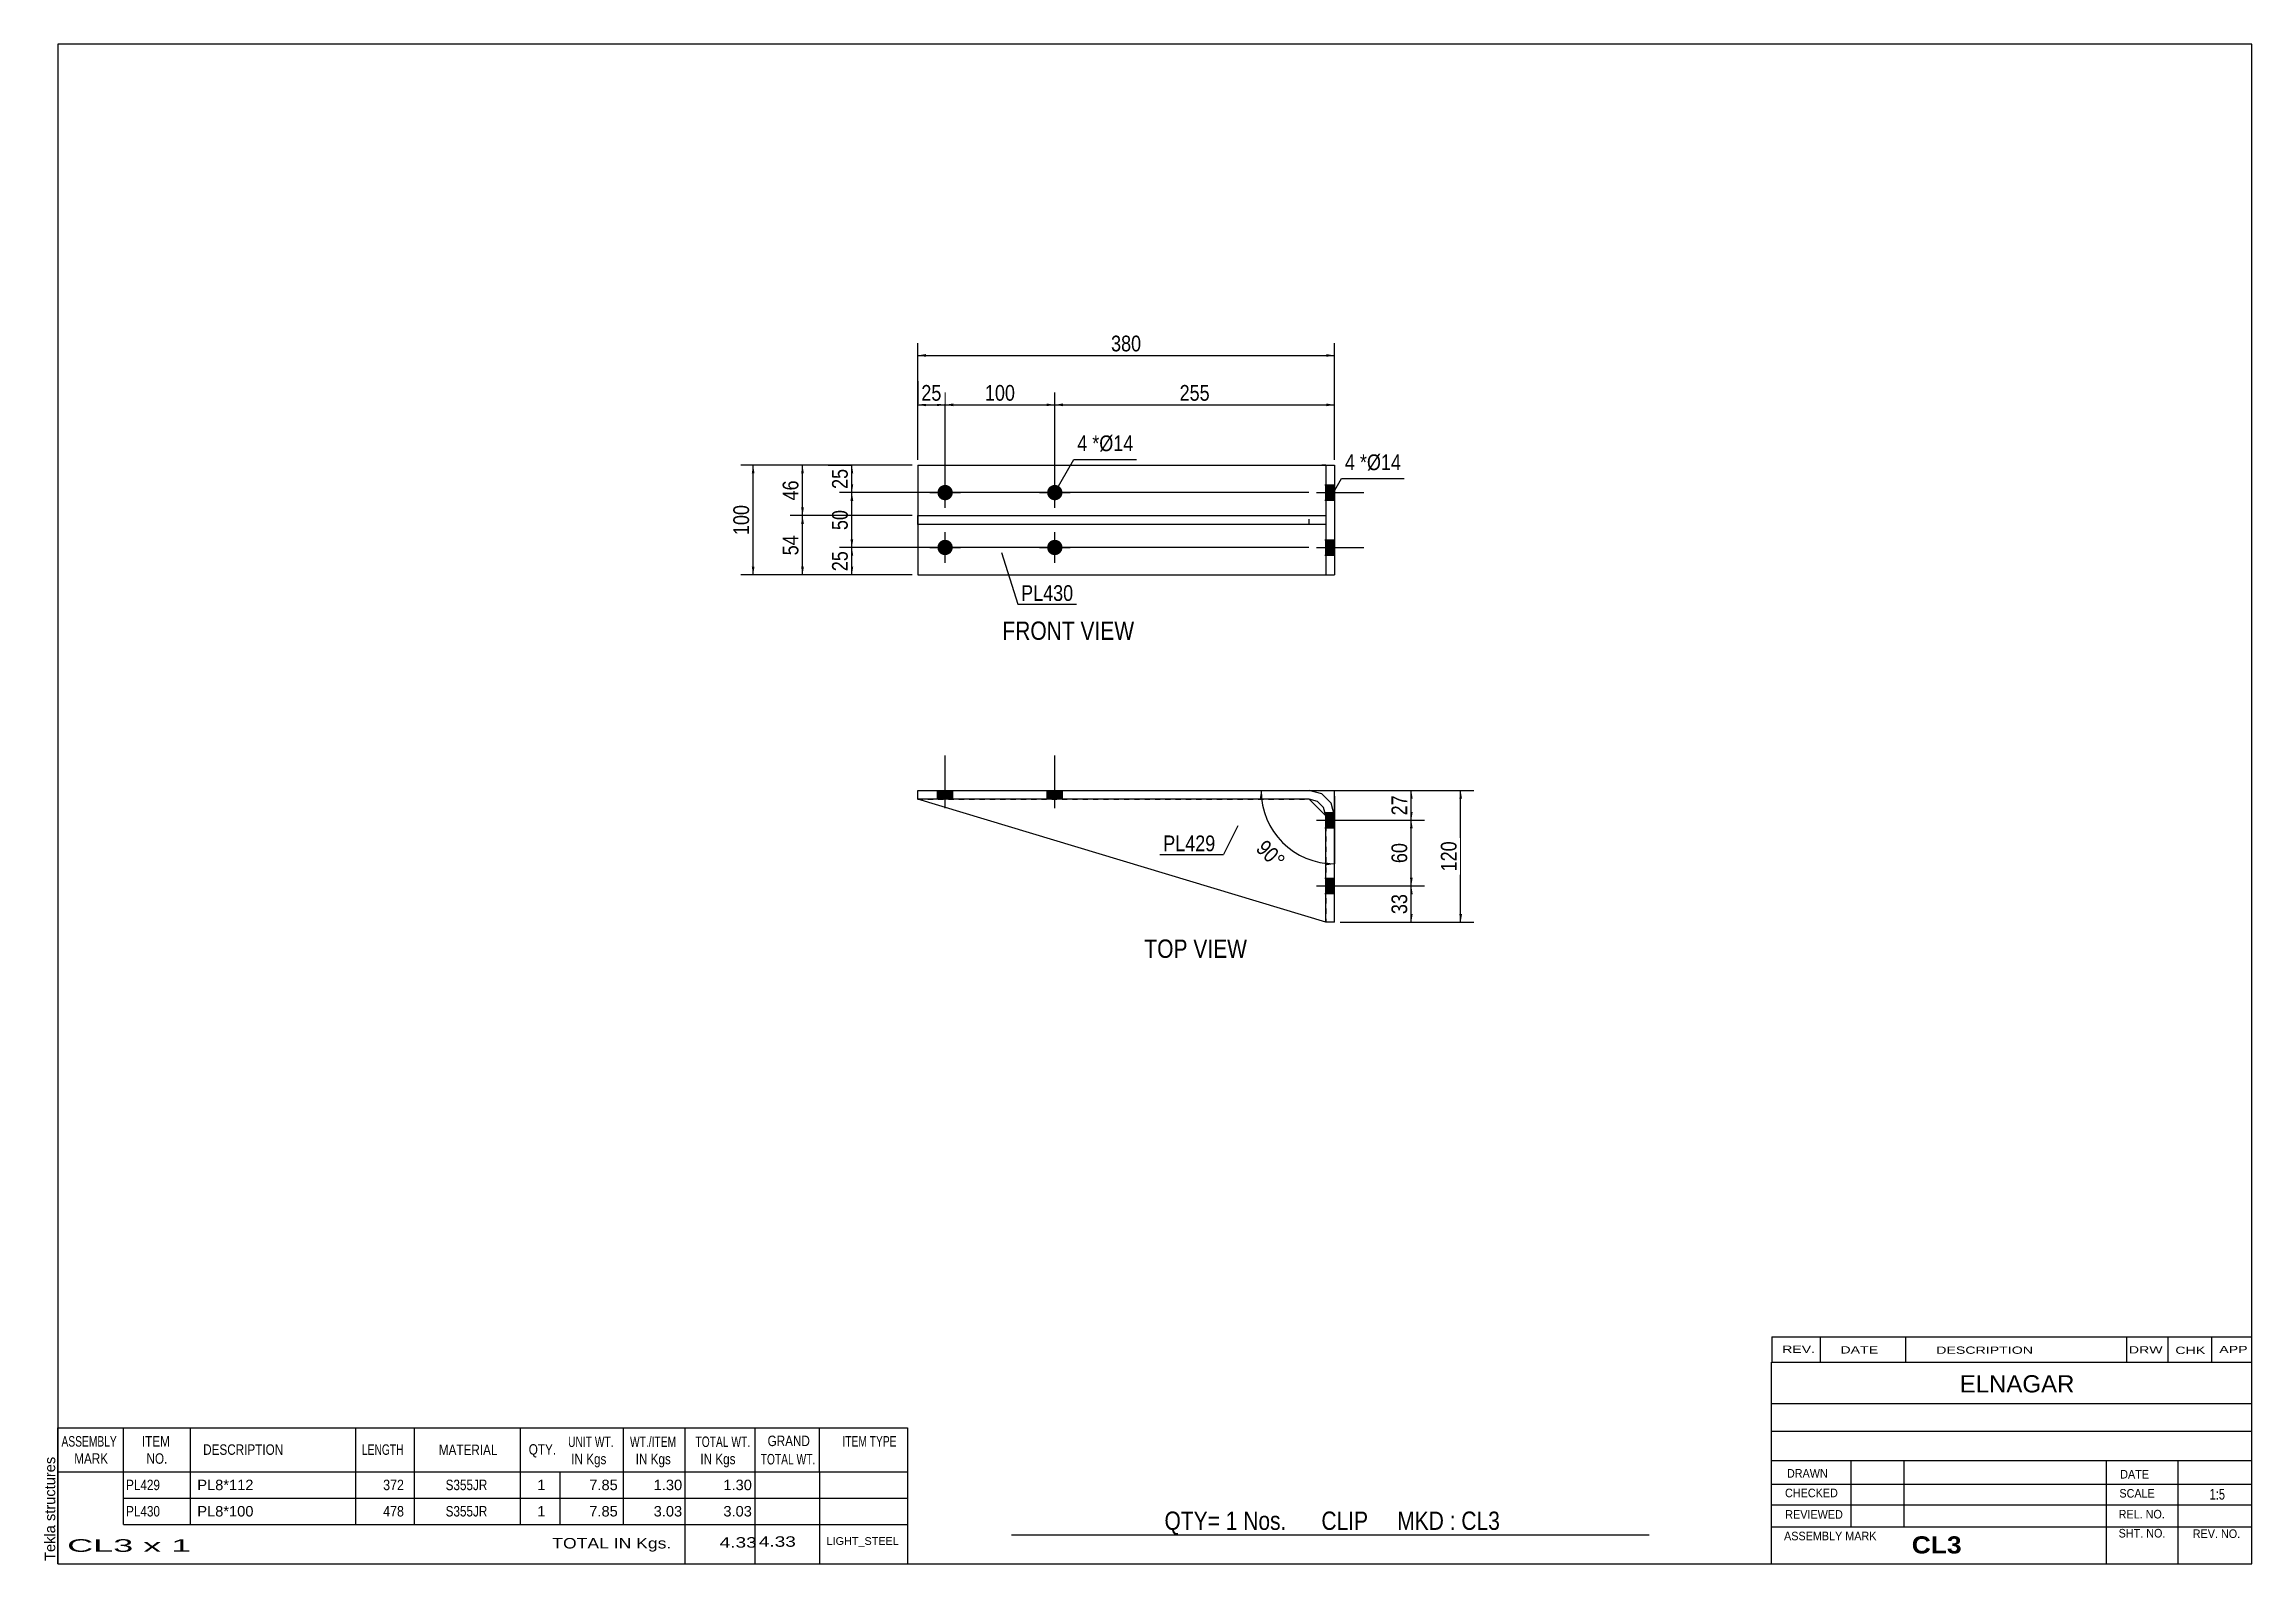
# Model space of a CAD drawing. Header units: millimetres. Extents: x 2 to 405, y 5 to 282.
import ezdxf

# ---------------------------------------------------------------- set-up
doc = ezdxf.new("R2010")
doc.units = ezdxf.units.MM
doc.linetypes.add('DXK_LINE_DOT1', pattern=[1.8814, 0.9407, -0.9407])
doc.styles.add('Arial', font='ARIAL.TTF', dxfattribs={"height": 0.2})
doc.styles.add('Arial Bold', font='ARIALBD.TTF', dxfattribs={"height": 0.2})
doc.styles.add('Arial Narrow', font='ARIALN.TTF', dxfattribs={"height": 0.2})

# ---------------------------------------------------------------- blocks, each defined once
blk = doc.blocks.new('Unknown-627397459-1600')
at = {"color": 5, "linetype": 'Continuous'}
for p, q in [((405, 282), (5, 282)), ((5, 282), (5, 5)), ((405, 5), (405, 282)), ((5, 5), (405, 5))]:
    blk.add_line(p, q, dxfattribs=at)
at = {"color": 174, "linetype": 'Continuous', "style": 'Arial'}
blk.add_text('Tekla structures', height=1.9102, rotation=90, dxfattribs=at).set_placement((4.5, 5.5))
blk = doc.blocks.new('Unknown-627397459-11 - 1218')
at = {"color": 0, "linetype": 'Continuous'}
blk.add_wipeout([(201.27, 173.41), (201.27, 176.91), (177.2, 176.91), (177.2, 173.41)], dxfattribs=at)
at = {"color": 96, "linetype": 'Continuous', "style": 'Arial Narrow'}
blk.add_text('FRONT VIEW', height=3.34, dxfattribs=at).set_placement((177.2, 173.41))
blk = doc.blocks.new('Unknown-627397459-12 - 1240')
at = {"color": 0, "linetype": 'Continuous'}
blk.add_wipeout([(221.82, 115.44), (221.82, 118.94), (203.08, 118.94), (203.08, 115.44)], dxfattribs=at)
at = {"color": 96, "linetype": 'Continuous', "style": 'Arial Narrow'}
blk.add_text('TOP VIEW', height=3.34, dxfattribs=at).set_placement((203.08, 115.44))
blk = doc.blocks.new('Part-627397459-1234 - 1218')
at = {"color": 2, "linetype": 'Continuous'}
for p, q in [((161.75, 194.45), (161.75, 196.05)), ((161.75, 196.05), (236.15, 196.05)), ((236.15, 194.45), (161.75, 194.45)), ((236.15, 196.05), (236.15, 194.45))]:
    blk.add_line(p, q, dxfattribs=at)
at = {"color": 7, "linetype": 'DXK_LINE_DOT1'}
blk.add_line((233.15, 194.45), (233.15, 196.05), dxfattribs=at)
blk = doc.blocks.new('Part-627397459-1235 - 1218')
at = {"color": 2, "linetype": 'Continuous'}
for p, q in [((161.75, 205.25), (161.75, 185.25)), ((161.75, 205.25), (233.15, 205.25)), ((233.15, 205.25), (236.15, 205.25)), ((236.15, 205.25), (236.15, 185.25)), ((236.15, 205.25), (237.75, 205.25)), ((237.75, 205.25), (237.75, 185.25)), ((161.75, 185.25), (237.75, 185.25))]:
    blk.add_line(p, q, dxfattribs=at)
at = {"color": 7, "linetype": 'DXK_LINE_DOT1'}
blk.add_line((236.15, 205.25), (235.45, 205.25), dxfattribs=at)
blk = doc.blocks.new('Bolt-627397459-1236 - 1218')
at = {"linetype": 'Continuous'}
for points in [[(235.99, 201.65), (235.99, 198.85), (237.75, 198.85), (237.75, 201.65)], [(235.99, 201.65), (235.99, 198.85), (237.75, 198.85), (237.75, 201.65)], [(235.99, 191.65), (235.99, 188.85), (237.75, 188.85), (237.75, 191.65)], [(235.99, 191.65), (235.99, 188.85), (237.75, 188.85), (237.75, 191.65)]]:
    blk.add_hatch(color=3, dxfattribs=at).paths.add_polyline_path(points)
at = {"color": 3, "linetype": 'Continuous'}
for p, q in [((235.99, 201.65), (237.75, 201.65)), ((235.99, 201.65), (237.75, 201.65)), ((234.47, 200.25), (243.07, 200.25)), ((234.47, 200.25), (243.07, 200.25)), ((235.99, 198.85), (237.75, 198.85)), ((235.99, 198.85), (237.75, 198.85)), ((234.47, 190.25), (243.07, 190.25)), ((234.47, 190.25), (243.07, 190.25)), ((235.99, 191.65), (237.75, 191.65)), ((235.99, 191.65), (237.75, 191.65)), ((235.99, 188.85), (237.75, 188.85)), ((235.99, 188.85), (237.75, 188.85))]:
    blk.add_line(p, q, dxfattribs=at)
blk = doc.blocks.new('Bolt-627397459-1237 - 1218')
at = {"linetype": 'Continuous'}
for points in [[(166.75, 201.65, -1), (166.75, 198.85, -1)], [(186.75, 201.65, -1), (186.75, 198.85, -1)], [(166.75, 191.65, -1), (166.75, 188.85, -1)], [(186.75, 191.65, -1), (186.75, 188.85, -1)]]:
    blk.add_hatch(color=3, dxfattribs=at).paths.add_polyline_path(points)
at = {"color": 3, "linetype": 'Continuous'}
for p, q in [((166.75, 197.45), (166.75, 203.05)), ((186.75, 197.45), (186.75, 203.05)), ((163.95, 200.25), (169.55, 200.25)), ((183.95, 200.25), (189.55, 200.25)), ((163.95, 190.25), (169.55, 190.25)), ((166.75, 187.45), (166.75, 193.05)), ((183.95, 190.25), (189.55, 190.25)), ((186.75, 187.45), (186.75, 193.05))]:
    blk.add_line(p, q, dxfattribs=at)
blk = doc.blocks.new('Part-627397459-1241 - 1240')
at = {"color": 2, "linetype": 'Continuous'}
for p, q in [((236.15, 121.94), (161.75, 144.34)), ((233.15, 144.34), (236.15, 141.34))]:
    blk.add_line(p, q, dxfattribs=at)
at = {"color": 7, "linetype": 'DXK_LINE_DOT1'}
for p, q in [((161.75, 144.34), (233.15, 144.34)), ((236.15, 141.34), (236.15, 121.94))]:
    blk.add_line(p, q, dxfattribs=at)
blk = doc.blocks.new('Part-627397459-1242 - 1240')
at = {"color": 2, "linetype": 'Continuous'}
for p, q in [((161.75, 144.34), (161.75, 145.94)), ((161.75, 145.94), (233.15, 145.94)), ((235.45, 145.32), (233.15, 145.94)), ((237.13, 143.64), (235.45, 145.32)), ((233.15, 144.34), (161.75, 144.34)), ((234.65, 143.94), (233.15, 144.34)), ((235.75, 142.84), (234.65, 143.94)), ((236.15, 141.34), (235.75, 142.84)), ((236.15, 121.94), (236.15, 141.34)), ((237.75, 141.34), (237.13, 143.64)), ((237.75, 121.94), (237.75, 141.34)), ((237.75, 121.94), (236.15, 121.94))]:
    blk.add_line(p, q, dxfattribs=at)
blk = doc.blocks.new('Bolt-627397459-1243 - 1240')
at = {"linetype": 'Continuous'}
for points in [[(237.75, 139.14), (237.75, 141.94), (235.99, 141.94), (235.99, 139.14)], [(237.75, 139.14), (237.75, 141.94), (235.99, 141.94), (235.99, 139.14)], [(237.75, 127.14), (237.75, 129.94), (235.99, 129.94), (235.99, 127.14)], [(237.75, 127.14), (237.75, 129.94), (235.99, 129.94), (235.99, 127.14)]]:
    blk.add_hatch(color=3, dxfattribs=at).paths.add_polyline_path(points)
at = {"color": 3, "linetype": 'Continuous'}
for p, q in [((235.99, 141.94), (237.75, 141.94)), ((235.99, 141.94), (237.75, 141.94)), ((234.47, 140.54), (243.07, 140.54)), ((234.47, 140.54), (243.07, 140.54)), ((235.99, 139.14), (237.75, 139.14)), ((235.99, 139.14), (237.75, 139.14)), ((235.99, 129.94), (237.75, 129.94)), ((235.99, 129.94), (237.75, 129.94)), ((234.47, 128.54), (243.07, 128.54)), ((234.47, 128.54), (243.07, 128.54)), ((235.99, 127.14), (237.75, 127.14)), ((235.99, 127.14), (237.75, 127.14))]:
    blk.add_line(p, q, dxfattribs=at)
blk = doc.blocks.new('Bolt-627397459-1244 - 1240')
at = {"linetype": 'Continuous'}
for points in [[(168.15, 145.94), (165.35, 145.94), (165.35, 144.34), (168.15, 144.34)], [(168.15, 145.94), (165.35, 145.94), (165.35, 144.34), (168.15, 144.34)], [(188.15, 145.94), (185.35, 145.94), (185.35, 144.34), (188.15, 144.34)], [(188.15, 145.94), (185.35, 145.94), (185.35, 144.34), (188.15, 144.34)]]:
    blk.add_hatch(color=3, dxfattribs=at).paths.add_polyline_path(points)
at = {"color": 3, "linetype": 'Continuous'}
for p, q in [((166.75, 142.74), (166.75, 152.34)), ((166.75, 142.74), (166.75, 152.34)), ((186.75, 142.74), (186.75, 152.34)), ((186.75, 142.74), (186.75, 152.34)), ((165.35, 144.34), (165.35, 145.94)), ((165.35, 144.34), (165.35, 145.94)), ((168.15, 144.34), (168.15, 145.94)), ((168.15, 144.34), (168.15, 145.94)), ((185.35, 144.34), (185.35, 145.94)), ((185.35, 144.34), (185.35, 145.94)), ((188.15, 144.34), (188.15, 145.94)), ((188.15, 144.34), (188.15, 145.94))]:
    blk.add_line(p, q, dxfattribs=at)
blk = doc.blocks.new('StraightDimension-627397459-1247 - 1218')
at = {"linetype": 'Continuous'}
for points in [[(149.5, 203.75), (149.75, 205.25), (150, 203.75)], [(150, 201.75), (149.75, 200.25), (149.5, 201.75)]]:
    blk.add_hatch(color=7, dxfattribs=at).paths.add_polyline_path(points)
at = {"color": 7, "linetype": 'Continuous'}
for p, q in [((160.75, 205.25), (147.5, 205.25)), ((149.75, 200.25), (149.75, 205.25)), ((233.05, 200.25), (147.5, 200.25))]:
    blk.add_line(p, q, dxfattribs=at)
at = {"color": 0}
blk.add_wipeout([(149.6, 205.18), (145.4, 205.18), (145.4, 200.32), (149.6, 200.32)], dxfattribs=at)
at = {"color": 3, "style": 'Arial Narrow'}
blk.add_text('25', height=2.863, rotation=90.0002, dxfattribs=at).set_placement((149, 200.92))
blk = doc.blocks.new('StraightDimension-627397459-1248 - 1218')
at = {"linetype": 'Continuous'}
for points in [[(149.5, 198.75), (149.75, 200.25), (150, 198.75)], [(150, 191.75), (149.75, 190.25), (149.5, 191.75)]]:
    blk.add_hatch(color=7, dxfattribs=at).paths.add_polyline_path(points)
at = {"color": 7, "linetype": 'Continuous'}
for p, q in [((233.05, 200.25), (147.5, 200.25)), ((149.75, 190.25), (149.75, 200.25)), ((233.05, 190.25), (147.5, 190.25))]:
    blk.add_line(p, q, dxfattribs=at)
at = {"color": 0}
blk.add_wipeout([(149.6, 197.68), (145.4, 197.68), (145.4, 192.82), (149.6, 192.82)], dxfattribs=at)
at = {"color": 3, "style": 'Arial Narrow'}
blk.add_text('50', height=2.863, rotation=90.0002, dxfattribs=at).set_placement((149, 193.42))
blk = doc.blocks.new('StraightDimension-627397459-1249 - 1218')
at = {"linetype": 'Continuous'}
for points in [[(149.5, 188.75), (149.75, 190.25), (150, 188.75)], [(150, 186.75), (149.75, 185.25), (149.5, 186.75)]]:
    blk.add_hatch(color=7, dxfattribs=at).paths.add_polyline_path(points)
at = {"color": 7, "linetype": 'Continuous'}
for p, q in [((233.05, 190.25), (147.5, 190.25)), ((149.75, 185.25), (149.75, 190.25)), ((160.75, 185.25), (147.5, 185.25))]:
    blk.add_line(p, q, dxfattribs=at)
at = {"color": 0}
blk.add_wipeout([(149.6, 190.18), (145.4, 190.18), (145.4, 185.32), (149.6, 185.32)], dxfattribs=at)
at = {"color": 3, "style": 'Arial Narrow'}
blk.add_text('25', height=2.863, rotation=90.0002, dxfattribs=at).set_placement((149, 185.92))
blk = doc.blocks.new('StraightDimension-627397459-1262 - 1218')
at = {"linetype": 'Continuous'}
for points in [[(140.5, 203.75), (140.75, 205.25), (141, 203.75)], [(141, 197.55), (140.75, 196.05), (140.5, 197.55)]]:
    blk.add_hatch(color=7, dxfattribs=at).paths.add_polyline_path(points)
at = {"color": 7, "linetype": 'Continuous'}
for p, q in [((160.75, 205.25), (138.5, 205.25)), ((140.75, 196.05), (140.75, 205.25)), ((160.75, 196.05), (138.5, 196.05))]:
    blk.add_line(p, q, dxfattribs=at)
at = {"color": 0}
blk.add_wipeout([(140.6, 203.08), (136.4, 203.08), (136.4, 198.22), (140.6, 198.22)], dxfattribs=at)
at = {"color": 3, "style": 'Arial Narrow'}
blk.add_text('46', height=2.863, rotation=90.0002, dxfattribs=at).set_placement((140, 198.82))
blk = doc.blocks.new('StraightDimension-627397459-1263 - 1218')
at = {"linetype": 'Continuous'}
for points in [[(140.5, 194.55), (140.75, 196.05), (141, 194.55)], [(141, 186.75), (140.75, 185.25), (140.5, 186.75)]]:
    blk.add_hatch(color=7, dxfattribs=at).paths.add_polyline_path(points)
at = {"color": 7, "linetype": 'Continuous'}
for p, q in [((160.75, 196.05), (138.5, 196.05)), ((140.75, 185.25), (140.75, 196.05)), ((160.75, 185.25), (138.5, 185.25))]:
    blk.add_line(p, q, dxfattribs=at)
at = {"color": 0}
blk.add_wipeout([(140.6, 193.08), (136.4, 193.08), (136.4, 188.22), (140.6, 188.22)], dxfattribs=at)
at = {"color": 3, "style": 'Arial Narrow'}
blk.add_text('54', height=2.863, rotation=90.0002, dxfattribs=at).set_placement((140, 188.82))
blk = doc.blocks.new('StraightDimension-627397459-1270 - 1218')
at = {"linetype": 'Continuous'}
for points in [[(131.5, 203.75), (131.75, 205.25), (132, 203.75)], [(132, 186.75), (131.75, 185.25), (131.5, 186.75)]]:
    blk.add_hatch(color=7, dxfattribs=at).paths.add_polyline_path(points)
at = {"color": 7, "linetype": 'Continuous'}
for p, q in [((160.75, 205.25), (129.5, 205.25)), ((131.75, 185.25), (131.75, 205.25)), ((160.75, 185.25), (129.5, 185.25))]:
    blk.add_line(p, q, dxfattribs=at)
at = {"color": 0}
blk.add_wipeout([(131.6, 198.59), (127.4, 198.59), (127.4, 191.91), (131.6, 191.91)], dxfattribs=at)
at = {"color": 3, "style": 'Arial Narrow'}
blk.add_text('100', height=2.863, rotation=90.0002, dxfattribs=at).set_placement((131, 192.51))
blk = doc.blocks.new('StraightDimension-627397459-1274 - 1218')
at = {"linetype": 'Continuous'}
for points in [[(188.25, 216), (186.75, 216.25), (188.25, 216.5)], [(236.25, 216.5), (237.75, 216.25), (236.25, 216)]]:
    blk.add_hatch(color=7, dxfattribs=at).paths.add_polyline_path(points)
at = {"color": 7, "linetype": 'Continuous'}
for p, q in [((186.75, 201.25), (186.75, 218.5)), ((237.75, 206.25), (237.75, 218.5)), ((186.75, 216.25), (237.75, 216.25))]:
    blk.add_line(p, q, dxfattribs=at)
at = {"color": 0}
blk.add_wipeout([(215.59, 216.4), (215.59, 220.6), (208.91, 220.6), (208.91, 216.4)], dxfattribs=at)
at = {"color": 3, "style": 'Arial Narrow'}
blk.add_text('255', height=2.863, dxfattribs=at).set_placement((209.51, 217))
blk = doc.blocks.new('StraightDimension-627397459-1275 - 1218')
at = {"linetype": 'Continuous'}
for points in [[(168.25, 216), (166.75, 216.25), (168.25, 216.5)], [(185.25, 216.5), (186.75, 216.25), (185.25, 216)]]:
    blk.add_hatch(color=7, dxfattribs=at).paths.add_polyline_path(points)
at = {"color": 7, "linetype": 'Continuous'}
for p, q in [((166.75, 201.25), (166.75, 218.5)), ((186.75, 201.25), (186.75, 218.5)), ((166.75, 216.25), (186.75, 216.25))]:
    blk.add_line(p, q, dxfattribs=at)
at = {"color": 0}
blk.add_wipeout([(180.09, 216.4), (180.09, 220.6), (173.41, 220.6), (173.41, 216.4)], dxfattribs=at)
at = {"color": 3, "style": 'Arial Narrow'}
blk.add_text('100', height=2.863, dxfattribs=at).set_placement((174.01, 217))
blk = doc.blocks.new('StraightDimension-627397459-1276 - 1218')
at = {"linetype": 'Continuous'}
for points in [[(163.25, 216), (161.75, 216.25), (163.25, 216.5)], [(165.25, 216.5), (166.75, 216.25), (165.25, 216)]]:
    blk.add_hatch(color=7, dxfattribs=at).paths.add_polyline_path(points)
at = {"color": 7, "linetype": 'Continuous'}
for p, q in [((161.75, 206.25), (161.75, 218.5)), ((166.75, 201.25), (166.75, 218.5)), ((161.75, 216.25), (166.75, 216.25))]:
    blk.add_line(p, q, dxfattribs=at)
at = {"color": 0}
blk.add_wipeout([(166.68, 216.4), (166.68, 220.6), (161.82, 220.6), (161.82, 216.4)], dxfattribs=at)
at = {"color": 3, "style": 'Arial Narrow'}
blk.add_text('25', height=2.863, dxfattribs=at).set_placement((162.42, 217))
blk = doc.blocks.new('StraightDimension-627397459-1288 - 1218')
at = {"linetype": 'Continuous'}
for points in [[(163.25, 225), (161.75, 225.25), (163.25, 225.5)], [(236.25, 225.5), (237.75, 225.25), (236.25, 225)]]:
    blk.add_hatch(color=7, dxfattribs=at).paths.add_polyline_path(points)
at = {"color": 7, "linetype": 'Continuous'}
for p, q in [((161.75, 206.25), (161.75, 227.5)), ((237.75, 206.25), (237.75, 227.5)), ((161.75, 225.25), (237.75, 225.25))]:
    blk.add_line(p, q, dxfattribs=at)
at = {"color": 0}
blk.add_wipeout([(203.09, 225.4), (203.09, 229.6), (196.41, 229.6), (196.41, 225.4)], dxfattribs=at)
at = {"color": 3, "style": 'Arial Narrow'}
blk.add_text('380', height=2.863, dxfattribs=at).set_placement((197.01, 226))
blk = doc.blocks.new('StraightDimension-627397459-1292 - 1240')
at = {"linetype": 'Continuous'}
for points in [[(251.5, 144.44), (251.75, 145.94), (252, 144.44)], [(252, 142.04), (251.75, 140.54), (251.5, 142.04)]]:
    blk.add_hatch(color=7, dxfattribs=at).paths.add_polyline_path(points)
at = {"color": 7, "linetype": 'Continuous'}
for p, q in [((234.15, 145.94), (254.15, 145.94)), ((251.75, 140.54), (251.75, 145.94)), ((242.05, 140.54), (254.15, 140.54))]:
    blk.add_line(p, q, dxfattribs=at)
at = {"color": 0}
blk.add_wipeout([(251.6, 145.67), (247.4, 145.67), (247.4, 140.81), (251.6, 140.81)], dxfattribs=at)
at = {"color": 3, "style": 'Arial Narrow'}
blk.add_text('27', height=2.863, rotation=90.0002, dxfattribs=at).set_placement((251, 141.41))
blk = doc.blocks.new('StraightDimension-627397459-1293 - 1240')
at = {"linetype": 'Continuous'}
for points in [[(251.5, 139.04), (251.75, 140.54), (252, 139.04)], [(252, 130.04), (251.75, 128.54), (251.5, 130.04)]]:
    blk.add_hatch(color=7, dxfattribs=at).paths.add_polyline_path(points)
at = {"color": 7, "linetype": 'Continuous'}
for p, q in [((242.05, 140.54), (254.15, 140.54)), ((251.75, 128.54), (251.75, 140.54)), ((242.05, 128.54), (254.15, 128.54))]:
    blk.add_line(p, q, dxfattribs=at)
at = {"color": 0}
blk.add_wipeout([(251.6, 136.97), (247.4, 136.97), (247.4, 132.11), (251.6, 132.11)], dxfattribs=at)
at = {"color": 3, "style": 'Arial Narrow'}
blk.add_text('60', height=2.863, rotation=90.0002, dxfattribs=at).set_placement((251, 132.71))
blk = doc.blocks.new('StraightDimension-627397459-1294 - 1240')
at = {"linetype": 'Continuous'}
for points in [[(251.5, 127.04), (251.75, 128.54), (252, 127.04)], [(252, 123.44), (251.75, 121.94), (251.5, 123.44)]]:
    blk.add_hatch(color=7, dxfattribs=at).paths.add_polyline_path(points)
at = {"color": 7, "linetype": 'Continuous'}
for p, q in [((242.05, 128.54), (254.15, 128.54)), ((251.75, 121.94), (251.75, 128.54)), ((238.75, 121.94), (254.15, 121.94))]:
    blk.add_line(p, q, dxfattribs=at)
at = {"color": 0}
blk.add_wipeout([(251.6, 127.67), (247.4, 127.67), (247.4, 122.81), (251.6, 122.81)], dxfattribs=at)
at = {"color": 3, "style": 'Arial Narrow'}
blk.add_text('33', height=2.863, rotation=90.0002, dxfattribs=at).set_placement((251, 123.41))
blk = doc.blocks.new('StraightDimension-627397459-1304 - 1240')
at = {"linetype": 'Continuous'}
for points in [[(260.5, 144.44), (260.75, 145.94), (261, 144.44)], [(261, 123.44), (260.75, 121.94), (260.5, 123.44)]]:
    blk.add_hatch(color=7, dxfattribs=at).paths.add_polyline_path(points)
at = {"color": 7, "linetype": 'Continuous'}
for p, q in [((234.15, 145.94), (263.15, 145.94)), ((260.75, 121.94), (260.75, 145.94)), ((238.75, 121.94), (263.15, 121.94))]:
    blk.add_line(p, q, dxfattribs=at)
at = {"color": 0}
blk.add_wipeout([(260.6, 137.28), (256.4, 137.28), (256.4, 130.6), (260.6, 130.6)], dxfattribs=at)
at = {"color": 3, "style": 'Arial Narrow'}
blk.add_text('120', height=2.863, rotation=90.0002, dxfattribs=at).set_placement((260, 131.2))
blk = doc.blocks.new('AngleDimension-627397459-1626 - 1240')
at = {"linetype": 'Continuous'}
for points in [[(224.12, 144.44), (224.37, 145.94), (224.62, 144.44)], [(236.25, 132.81), (237.75, 132.56), (236.25, 132.31)]]:
    blk.add_hatch(color=7, dxfattribs=at).paths.add_polyline_path(points)
at = {"color": 7, "linetype": 'Continuous'}
for p, q in [((224.37, 145.94), (237.75, 145.94)), ((237.75, 132.56), (237.75, 145.94)), ((237.75, 144.94), (237.75, 132.56))]:
    blk.add_line(p, q, dxfattribs=at)
blk.add_arc((237.75, 145.94), 13.38, 180, 270, dxfattribs=at)
at = {"color": 0}
blk.add_wipeout([(226.97, 130.59), (229.94, 133.56), (225.37, 138.12), (222.4, 135.15)], dxfattribs=at)
at = {"color": 3, "style": 'Arial Narrow'}
blk.add_text('90°', height=2.863, rotation=-45.0001, dxfattribs=at).set_placement((223.25, 135.15))
blk = doc.blocks.new('CBS_BOM-627397459-1633')
at = {"color": 7, "linetype": 'Continuous'}
for p, q in [((4.97, 21.77), (4.97, 29.77)), ((4.97, 29.77), (159.89, 29.77)), ((16.97, 21.77), (16.97, 29.77)), ((29.16, 21.77), (29.16, 29.77)), ((59.32, 21.77), (59.32, 29.77)), ((70, 21.77), (70, 29.77)), ((89.32, 21.77), (89.32, 29.77)), ((108.12, 21.77), (108.12, 29.77)), ((119.33, 21.77), (119.33, 29.77)), ((132.12, 21.77), (132.12, 29.77)), ((143.87, 21.77), (143.87, 29.77)), ((159.89, 29.76), (159.89, 21.78)), ((4.97, 21.77), (159.89, 21.77)), ((4.97, 16.97), (4.97, 21.77)), ((16.97, 16.97), (16.97, 21.77)), ((29.16, 16.97), (29.16, 21.77)), ((59.32, 16.97), (59.32, 21.77)), ((70, 16.97), (70, 21.77)), ((89.32, 16.97), (89.32, 21.77)), ((96.58, 16.97), (96.58, 21.77)), ((108.12, 16.97), (108.12, 21.77)), ((119.33, 16.97), (119.33, 21.77)), ((132.12, 16.97), (132.12, 21.77)), ((143.89, 16.97), (143.89, 21.77)), ((159.89, 21.76), (159.89, 16.97)), ((4.97, 12.17), (4.97, 16.97)), ((16.97, 16.97), (159.89, 16.97)), ((16.97, 12.17), (16.97, 16.97)), ((29.16, 12.17), (29.16, 16.97)), ((59.32, 12.17), (59.32, 16.97)), ((70, 12.17), (70, 16.97)), ((89.32, 12.17), (89.32, 16.97)), ((96.58, 12.17), (96.58, 16.97)), ((108.12, 12.17), (108.12, 16.97)), ((119.33, 12.17), (119.33, 16.97)), ((132.12, 12.17), (132.12, 16.97)), ((143.89, 12.17), (143.89, 16.97)), ((159.89, 16.96), (159.89, 12.17)), ((4.97, 4.97), (4.97, 12.15)), ((16.97, 12.17), (159.89, 12.17)), ((119.33, 4.97), (119.33, 12.15)), ((132.12, 4.97), (132.12, 12.15)), ((143.93, 4.97), (143.93, 12.15)), ((159.89, 12.17), (159.89, 4.97)), ((4.97, 4.97), (159.89, 4.97))]:
    blk.add_line(p, q, dxfattribs=at)
at = {"color": 3, "linetype": 'Continuous', "style": 'Arial'}
for s, height, width, p in [('ASSEMBLY', 1.91, 0.7, (5.65, 26.34)), ('ITEM', 1.91, 0.8, (20.3, 26.34)), ('UNIT WT.', 1.91, 0.7, (98.01, 26.27)), ('WT./ITEM', 1.91, 0.7, (109.3, 26.27)), ('TOTAL WT.', 1.91, 0.7, (121.24, 26.27)), ('GRAND', 1.91, 0.8, (134.39, 26.43)), ('ITEM TYPE', 1.91, 0.7, (148.03, 26.35)), ('MARK', 1.91, 0.8, (7.97, 23.21)), ('NO.', 1.91, 0.8, (21.15, 23.21)), ('DESCRIPTION', 1.9102, 0.8, (31.48, 24.84)), ('LENGTH', 1.91, 0.7, (60.43, 24.84)), ('MATERIAL', 1.91, 0.8, (74.45, 24.79)), ('QTY.', 1.91, 0.8, (90.84, 24.87)), ('IN Kgs', 1.91, 0.8, (98.59, 23.13)), ('IN Kgs', 1.91, 0.8, (110.34, 23.13)), ('IN Kgs', 1.91, 0.8, (122.13, 23.13)), ('TOTAL WT.', 1.91, 0.7, (133.13, 23.09))]:
    blk.add_text(s, height=height, dxfattribs=dict(at, width=width)).set_placement(p)
at = {"color": 7, "linetype": 'Continuous', "style": 'Arial'}
for s, width, p in [('PL429', 0.8, (17.43, 18.4)), ('372', 0.85, (64.3, 18.4)), ('S355JR', 0.8, (75.69, 18.4)), ('PL430', 0.8, (17.43, 13.6)), ('478', 0.85, (64.3, 13.6)), ('S355JR', 0.8, (75.69, 13.6))]:
    blk.add_text(s, height=1.91, dxfattribs=dict(at, width=width)).set_placement(p)
for s, p in [('PL8*112', (30.41, 18.4)), ('1', (92.41, 18.4)), ('7.85', (101.88, 18.4)), ('1.30', (113.62, 18.4)), ('1.30', (126.33, 18.4)), ('PL8*100', (30.41, 13.6)), ('1', (92.41, 13.6)), ('7.85', (101.88, 13.6)), ('3.03', (113.62, 13.6)), ('3.03', (126.33, 13.6))]:
    blk.add_text(s, height=1.91, dxfattribs=at).set_placement(p)
at = {"color": 6, "linetype": 'Continuous', "style": 'Arial'}
for s, height, width, p in [('CL3 x 1', 2.292, 2.05, (6.69, 7.16)), ('TOTAL IN Kgs.', 1.9102, 1.2, (95.13, 7.77)), ('4.33', 1.91, 1.3, (125.65, 7.92)), ('4.33', 1.91, 1.3, (132.79, 8.08))]:
    blk.add_text(s, height=height, dxfattribs=dict(at, width=width)).set_placement(p)
blk.add_text('LIGHT_STEEL', height=1.4135, dxfattribs=at).set_placement((145.14, 8.42))
blk = doc.blocks.new('CBS_CALLOFF-627397459-1634')
at = {"color": 7, "linetype": 'Continuous'}
blk.add_line((178.88, 10.27), (295.11, 10.25), dxfattribs=at)
at = {"color": 3, "linetype": 'Continuous', "style": 'Arial Narrow'}
blk.add_text('QTY= 1 Nos.      CLIP     MKD : CL3', height=3.3405, dxfattribs=at).set_placement((206.75, 11.16))
blk = doc.blocks.new('CBS_NAME_BLOG-627397459-1635')
at = {"color": 7, "linetype": 'Continuous'}
for p, q in [((317.41, 41.75), (404.93, 41.75)), ((317.41, 5.04), (317.41, 41.75)), ((317.41, 34.21), (404.93, 34.21)), ((317.48, 29.16), (405, 29.16)), ((317.41, 23.79), (404.93, 23.79)), ((331.93, 11.68), (331.93, 23.78)), ((341.62, 11.71), (341.62, 23.78)), ((378.53, 5.04), (378.53, 23.77)), ((391.58, 5.04), (391.58, 23.78)), ((317.42, 19.49), (405, 19.51)), ((317.41, 15.74), (404.93, 15.74)), ((317.41, 11.7), (404.93, 11.7)), ((317.41, 5), (405, 5))]:
    blk.add_line(p, q, dxfattribs=at)
at = {"color": 3, "linetype": 'Continuous', "style": 'Arial'}
blk.add_text('ELNAGAR', height=3.133, dxfattribs=at).set_placement((351.73, 36.22))
at = {"color": 3, "linetype": 'Continuous'}
for s, height, style, width, p in [('DRAWN', 1.566, 'Arial', 0.9, (320.24, 20.68)), ('DATE', 1.566, 'Arial', 0.9, (381, 20.52)), ('CHECKED', 1.566, 'Arial', 0.9, (319.89, 17.11)), ('SCALE', 1.566, 'Arial', 0.9, (380.85, 17.04)), ('1:5', 1.957, 'Arial Narrow', 0.9, (397.3, 16.68)), ('REVIEWED', 1.566, 'Arial', 0.9, (319.93, 13.19)), ('REL. NO.', 1.566, 'Arial', 0.9, (380.71, 13.24)), ('ASSEMBLY MARK', 1.5663, 'Arial', 0.9, (319.71, 9.26)), ('CL3', 3.131, 'Arial Bold', 1.1, (342.99, 6.86)), ('SHT. NO.', 1.566, 'Arial', 0.9, (380.71, 9.77)), ('REV. NO.', 1.566, 'Arial', 0.9, (394.23, 9.68))]:
    blk.add_text(s, height=height, dxfattribs=dict(at, style=style, width=width)).set_placement(p)
blk = doc.blocks.new('CBS_REVISION-627397459-1636')
at = {"color": 7, "linetype": 'Continuous'}
for p, q in [((317.49, 46.38), (404.99, 46.38)), ((317.49, 46.38), (317.49, 41.75)), ((326.29, 46.38), (326.29, 41.75)), ((341.88, 46.38), (341.88, 41.81)), ((382.14, 46.38), (382.14, 41.75)), ((389.68, 46.38), (389.68, 41.75)), ((397.63, 46.38), (397.63, 41.75)), ((317.49, 41.75), (404.99, 41.75))]:
    blk.add_line(p, q, dxfattribs=at)
at = {"color": 7, "style": 'Arial Narrow', "width": 1.7}
for s, height, p in [('REV.', 1.326, (319.35, 43.43)), ('DATE', 1.326, (329.98, 43.31)), ('DESCRIPTION', 1.3257, (347.46, 43.26)), ('DRW', 1.326, (382.57, 43.32)), ('CHK', 1.326, (391.06, 43.23)), ('APP', 1.326, (399.06, 43.38))]:
    blk.add_text(s, height=height, dxfattribs=at).set_placement(p)
blk = doc.blocks.new('Mark-627397459-1315 - 1218')
at = {"color": 0}
blk.add_wipeout([(241.48, 204.35), (241.48, 207.35), (239.65, 207.35), (239.65, 204.35)], dxfattribs=at)
blk.add_wipeout([(241.48, 204.35), (241.48, 207.35), (239.65, 207.35), (239.65, 204.35)], dxfattribs=at)
at = {"color": 7, "linetype": 'Continuous'}
blk.add_line((237.55, 200.25), (239.05, 202.85), dxfattribs=at)
at = {"color": 0}
blk.add_wipeout([(243.66, 204.35), (243.66, 207.35), (242.38, 207.35), (242.38, 204.35)], dxfattribs=at)
blk.add_wipeout([(243.66, 204.35), (243.66, 207.35), (242.38, 207.35), (242.38, 204.35)], dxfattribs=at)
at = {"color": 3, "style": 'Arial Narrow'}
blk.add_text('4', height=2.86, dxfattribs=at).set_placement((239.65, 204.35))
at = {"color": 0}
blk.add_wipeout([(249.87, 204.35), (249.87, 207.35), (243.66, 207.35), (243.66, 204.35)], dxfattribs=at)
blk.add_wipeout([(249.87, 204.35), (249.87, 207.35), (243.66, 207.35), (243.66, 204.35)], dxfattribs=at)
at = {"color": 7, "linetype": 'Continuous'}
blk.add_line((239.05, 202.85), (250.47, 202.85), dxfattribs=at)
at = {"color": 3, "style": 'Arial Narrow'}
for s, height, p in [('*', 2.86, (242.38, 204.35)), ('Ø14', 2.863, (243.66, 204.35))]:
    blk.add_text(s, height=height, dxfattribs=at).set_placement(p)
blk = doc.blocks.new('Mark-627397459-1310 - 1218')
at = {"color": 0}
blk.add_wipeout([(190.11, 180.51), (190.11, 183.51), (180.61, 183.51), (180.61, 180.51)], dxfattribs=at)
blk.add_wipeout([(190.11, 180.51), (190.11, 183.51), (180.61, 183.51), (180.61, 180.51)], dxfattribs=at)
at = {"color": 7, "linetype": 'Continuous'}
for p, q in [((177.01, 189.31), (180.01, 179.91)), ((180.01, 179.91), (190.71, 179.91))]:
    blk.add_line(p, q, dxfattribs=at)
at = {"color": 3, "style": 'Arial Narrow'}
blk.add_text('PL430', height=2.863, dxfattribs=at).set_placement((180.61, 180.51))
blk = doc.blocks.new('Mark-627397459-1316 - 1218')
at = {"color": 0}
blk.add_wipeout([(192.68, 207.81), (192.68, 210.81), (190.85, 210.81), (190.85, 207.81)], dxfattribs=at)
blk.add_wipeout([(192.68, 207.81), (192.68, 210.81), (190.85, 210.81), (190.85, 207.81)], dxfattribs=at)
at = {"color": 7, "linetype": 'Continuous'}
blk.add_line((186.75, 200.25), (190.25, 206.31), dxfattribs=at)
at = {"color": 0}
blk.add_wipeout([(194.86, 207.81), (194.86, 210.81), (193.58, 210.81), (193.58, 207.81)], dxfattribs=at)
blk.add_wipeout([(194.86, 207.81), (194.86, 210.81), (193.58, 210.81), (193.58, 207.81)], dxfattribs=at)
at = {"color": 3, "style": 'Arial Narrow'}
blk.add_text('4', height=2.86, dxfattribs=at).set_placement((190.85, 207.81))
at = {"color": 0}
blk.add_wipeout([(201.07, 207.81), (201.07, 210.81), (194.86, 210.81), (194.86, 207.81)], dxfattribs=at)
blk.add_wipeout([(201.07, 207.81), (201.07, 210.81), (194.86, 210.81), (194.86, 207.81)], dxfattribs=at)
at = {"color": 7, "linetype": 'Continuous'}
blk.add_line((190.25, 206.31), (201.67, 206.31), dxfattribs=at)
at = {"color": 3, "style": 'Arial Narrow'}
for s, height, p in [('*', 2.86, (193.58, 207.81)), ('Ø14', 2.863, (194.86, 207.81))]:
    blk.add_text(s, height=height, dxfattribs=at).set_placement(p)
blk = doc.blocks.new('Mark-627397459-1307 - 1240')
at = {"color": 0}
blk.add_wipeout([(216.03, 134.88), (216.03, 137.88), (206.52, 137.88), (206.52, 134.88)], dxfattribs=at)
blk.add_wipeout([(216.03, 134.88), (216.03, 137.88), (206.52, 137.88), (206.52, 134.88)], dxfattribs=at)
at = {"color": 7, "linetype": 'Continuous'}
for p in [(220.13, 139.48), (205.92, 134.28)]:
    blk.add_line(p, (217.53, 134.28), dxfattribs=at)
at = {"color": 3, "style": 'Arial Narrow'}
blk.add_text('PL429', height=2.863, dxfattribs=at).set_placement((206.52, 134.88))

msp = doc.modelspace()

# ---------------------------------------------------------------- block references
for name in ['Unknown-627397459-1600', 'Part-627397459-1235 - 1218', 'Bolt-627397459-1237 - 1218', 'Bolt-627397459-1236 - 1218', 'Part-627397459-1234 - 1218', 'Bolt-627397459-1244 - 1240', 'Part-627397459-1242 - 1240', 'Part-627397459-1241 - 1240', 'Bolt-627397459-1243 - 1240', 'CBS_REVISION-627397459-1636', 'CBS_NAME_BLOG-627397459-1635', 'CBS_BOM-627397459-1633', 'CBS_CALLOFF-627397459-1634']:
    msp.add_blockref(name, (0, 0))

# ---------------------------------------------------------------- next in the draw order: block references
for name in ['StraightDimension-627397459-1247 - 1218', 'Unknown-627397459-11 - 1218', 'StraightDimension-627397459-1292 - 1240', 'Mark-627397459-1307 - 1240', 'Unknown-627397459-12 - 1240']:
    msp.add_blockref(name, (0, 0))

# ---------------------------------------------------------------- next in the draw order: block references
for name in ['StraightDimension-627397459-1248 - 1218', 'StraightDimension-627397459-1293 - 1240']:
    msp.add_blockref(name, (0, 0))

# ---------------------------------------------------------------- next in the draw order: block references
for name in ['StraightDimension-627397459-1274 - 1218', 'StraightDimension-627397459-1262 - 1218', 'StraightDimension-627397459-1249 - 1218', 'StraightDimension-627397459-1294 - 1240']:
    msp.add_blockref(name, (0, 0))

# ---------------------------------------------------------------- next in the draw order: block references
for name in ['StraightDimension-627397459-1275 - 1218', 'StraightDimension-627397459-1263 - 1218', 'Mark-627397459-1310 - 1218', 'StraightDimension-627397459-1304 - 1240']:
    msp.add_blockref(name, (0, 0))

# ---------------------------------------------------------------- next in the draw order: block references
for name in ['StraightDimension-627397459-1270 - 1218', 'AngleDimension-627397459-1626 - 1240']:
    msp.add_blockref(name, (0, 0))

# ---------------------------------------------------------------- next in the draw order: block references
msp.add_blockref('StraightDimension-627397459-1276 - 1218', (0, 0))

# ---------------------------------------------------------------- next in the draw order: block references
msp.add_blockref('StraightDimension-627397459-1288 - 1218', (0, 0))

# ---------------------------------------------------------------- next in the draw order: block references
for name in ['Mark-627397459-1316 - 1218', 'Mark-627397459-1315 - 1218']:
    msp.add_blockref(name, (0, 0))

doc.saveas('drawing.dxf')
